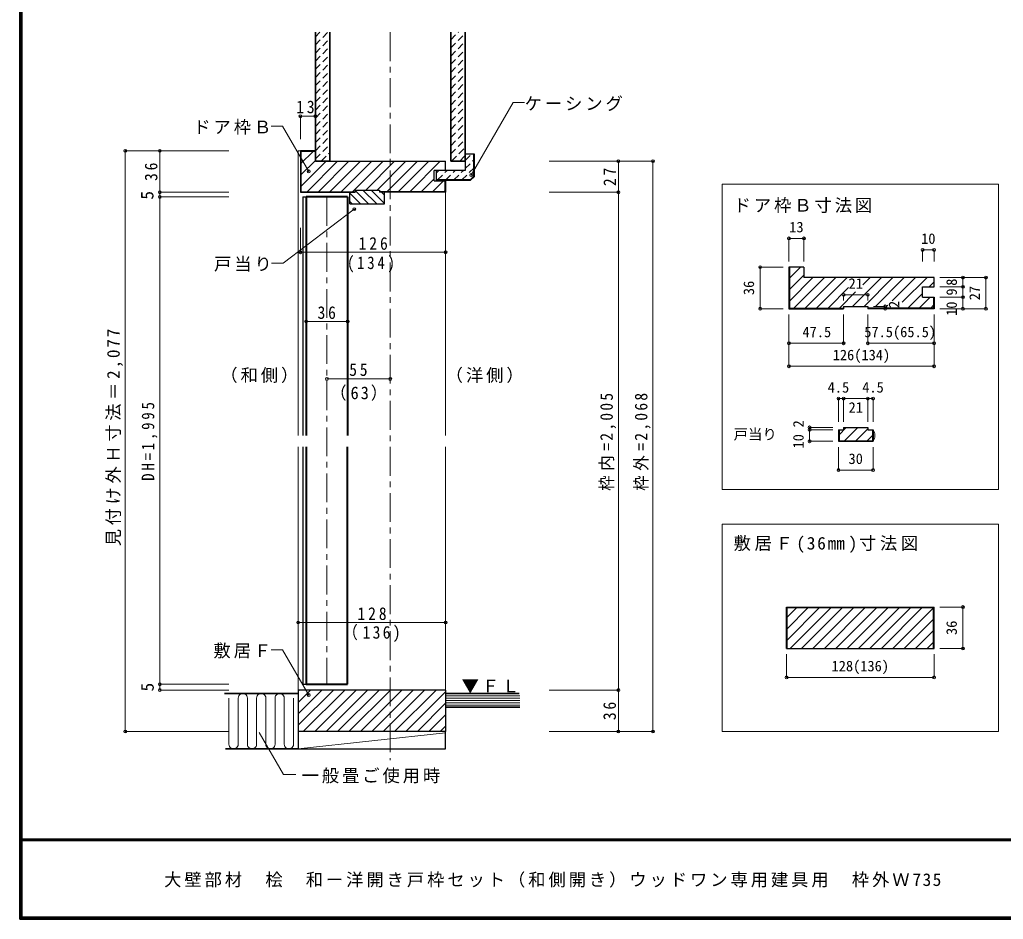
# Model space of a CAD drawing. Units: millimetres at full size, sheet at 1:5. Extents: x -981 to 969, y -733 to 681.
# Drawn here: x -981 to -128, y -716 to 65 of the extents above; entities that cross this region are included whole.
import ezdxf
from ezdxf.enums import TextEntityAlignment as Align

# ---------------------------------------------------------------- set-up
doc = ezdxf.new("R2010")
doc.units = ezdxf.units.MM
doc.header["$LTSCALE"] = 5
doc.header["$PDMODE"] = 32
doc.header["$PDSIZE"] = 2.5
doc.linetypes.add('CHAIN1', pattern=[8, 5, -1, 1, -1])
doc.linetypes.add('DASHED1', pattern=[1.8, 1.2, -0.6])
for name, color, linetype, lineweight in [('0-1_通り芯', 4, 'CHAIN1', 9), ('0-3_仕上げ', 7, 'Continuous', 18), ('0-4_枠', 3, 'Continuous', 25), ('0-5_ケーシング', 3, 'Continuous', 25), ('0-6_扉', 6, 'Continuous', 40), ('0-A_文字', 7, 'Continuous', 18), ('0-B_寸法', 7, 'Continuous', 9), ('0-C_ハッチ', 4, 'Continuous', 9), ('F-0_補助線', 6, 'Continuous', 40), ('F-1_枠', 6, 'Continuous', 40)]:
    doc.layers.add(name, color=color, linetype=linetype, lineweight=lineweight)
doc.layers.add('F-A_文字', color=7, linetype='Continuous')
doc.styles.add('ＭＳ ゴシック', font='')
doc.styles.get('ＭＳ ゴシック').set_extended_font_data('MS Gothic')

msp = doc.modelspace()

# ---------------------------------------------------------------- linework, layer by layer
at = {"layer": '0-1_通り芯'}
for p, q in [((-659.697, 54.039), (-659.697, -577.846)), ((-714.697, -88.919), (-714.697, -511.919))]:
    msp.add_line(p, q, dxfattribs=at)
at = {"layer": '0-3_仕上げ', "color": 2, "lineweight": 35}
for p, q in [((-724.697, 54.039), (-724.697, -57.919)), ((-712.197, 54.039), (-712.197, -57.919)), ((-607.197, 54.039), (-607.197, -57.919)), ((-594.697, 54.039), (-594.697, -57.919)), ((-724.697, 26.103), (-724.697, -57.919)), ((-712.197, 26.103), (-712.197, -57.919)), ((-712.197, -57.919), (-724.697, -57.919)), ((-594.697, -57.919), (-607.197, -57.919)), ((-739.697, -519.919), (-803.615, -519.919)), ((-740.697, -519.919), (-797.507, -519.919)), ((-611.697, -519.919), (-547.791, -519.919)), ((-611.697, -531.919), (-547.27, -531.919)), ((-739.697, -567.919), (-802.588, -567.919))]:
    msp.add_line(p, q, dxfattribs=at)
at = {"layer": '0-3_仕上げ'}
for p, q in [((-799.708, -523.919), (-799.708, -563.919)), ((-791.708, -564.029), (-791.708, -523.919)), ((-783.708, -523.919), (-783.708, -563.919)), ((-775.708, -564.029), (-775.708, -523.919)), ((-767.708, -523.919), (-767.708, -563.919)), ((-759.708, -564.029), (-759.708, -523.919)), ((-751.708, -523.919), (-751.708, -563.919)), ((-743.708, -523.919), (-743.708, -563.919)), ((-611.697, -521.919), (-547.27, -521.919)), ((-611.697, -523.919), (-547.27, -523.919)), ((-611.697, -525.919), (-547.27, -525.919)), ((-611.697, -527.919), (-547.27, -527.919)), ((-611.697, -529.919), (-547.27, -529.919)), ((-739.697, -567.919), (-611.697, -554.009))]:
    msp.add_line(p, q, dxfattribs=at)
at = {"layer": '0-3_仕上げ', "color": 3, "lineweight": 25}
msp.add_lwpolyline([(-611.697, -552.919), (-739.697, -552.919), (-739.697, -567.919), (-611.697, -567.919)], close=True, dxfattribs=at)
at = {"layer": '0-3_仕上げ'}
for centre, start, end in [((-787.708, -523.895), 359.65318, 180.3468), ((-771.708, -523.895), 359.65318, 180.3468), ((-755.708, -523.895), 359.65318, 180.3468), ((-795.708, -563.975), 179.20062, 0.79936), ((-779.708, -563.975), 179.20062, 0.79936), ((-763.708, -563.975), 179.20062, 0.79936), ((-747.708, -563.975), 179.20062, 0.79936)]:
    msp.add_arc(centre, 4, start, end, dxfattribs=at)
at = {"layer": '0-4_枠', "color": 4, "lineweight": 9}
for p, q in [((-739.697, -48.919), (-739.697, -295.919)), ((-739.697, -48.919), (-737.697, -48.919)), ((-611.697, -295.919), (-611.697, -84.919)), ((-739.697, -305.919), (-739.697, -516.919)), ((-611.697, -305.919), (-611.697, -516.919))]:
    msp.add_line(p, q, dxfattribs=at)
at = {"layer": '0-4_枠'}
for p, q in [((-724.697, -48.919), (-724.697, -57.919)), ((-724.697, -57.919), (-611.697, -57.919)), ((-611.697, -65.919), (-611.697, -57.919)), ((-621.697, -74.919), (-621.697, -65.919)), ((-611.697, -65.919), (-621.697, -65.919)), ((-621.697, -74.919), (-611.697, -74.919)), ((-612.197, -84.419), (-612.197, -74.919)), ((-611.697, -74.919), (-611.697, -84.919)), ((-737.197, -84.419), (-690.197, -84.419)), ((-694.697, -94.919), (-694.697, -84.919)), ((-690.197, -82.919), (-669.197, -82.919)), ((-690.197, -82.919), (-690.197, -84.919)), ((-669.197, -82.919), (-669.197, -84.919)), ((-612.197, -84.419), (-669.197, -84.419)), ((-664.697, -94.919), (-664.697, -84.919)), ((-694.697, -94.919), (-664.697, -94.919)), ((-313.197, -149.919), (-313.197, -185.419)), ((-300.697, -149.919), (-300.697, -151.508)), ((-300.697, -151.508), (-300.697, -158.919)), ((-187.697, -166.919), (-187.697, -158.919)), ((-197.697, -166.919), (-187.697, -166.919)), ((-197.697, -175.919), (-197.697, -166.919)), ((-197.697, -175.919), (-187.697, -175.919)), ((-188.197, -175.919), (-188.197, -185.419)), ((-187.697, -175.919), (-187.697, -185.919)), ((-313.697, -185.919), (-266.197, -185.919)), ((-313.197, -185.419), (-266.197, -185.419)), ((-266.197, -183.919), (-245.197, -183.919)), ((-266.197, -183.919), (-266.197, -185.919)), ((-245.197, -183.919), (-245.197, -185.919)), ((-188.197, -185.419), (-245.197, -185.419)), ((-187.697, -185.919), (-245.197, -185.919)), ((-266.197, -289), (-245.197, -289)), ((-266.197, -289), (-266.197, -291)), ((-245.197, -289), (-245.197, -291)), ((-270.697, -291), (-266.197, -291)), ((-270.697, -291), (-270.697, -301)), ((-270.197, -291), (-270.197, -300.5)), ((-245.197, -291), (-240.697, -291)), ((-241.197, -291), (-241.197, -300.5)), ((-240.697, -291), (-240.697, -301)), ((-270.697, -301), (-240.697, -301)), ((-270.197, -300.5), (-241.197, -300.5)), ((-315.697, -480.919), (-315.697, -444.919)), ((-315.697, -444.919), (-187.697, -444.919)), ((-315.197, -480.919), (-315.197, -445.419)), ((-315.197, -445.419), (-188.197, -445.419)), ((-188.197, -480.919), (-188.197, -445.419)), ((-187.697, -480.919), (-187.697, -444.919)), ((-315.697, -480.919), (-187.697, -480.919)), ((-739.697, -516.919), (-739.697, -552.919)), ((-611.697, -516.919), (-739.697, -516.919)), ((-611.697, -516.919), (-611.697, -552.919)), ((-611.697, -552.919), (-739.697, -552.919))]:
    msp.add_line(p, q, dxfattribs=at)
for points in [[(-724.697, -48.919), (-737.697, -48.919), (-737.697, -84.919)], [(-724.697, -49.419), (-737.197, -49.419), (-737.197, -84.419)], [(-737.697, -84.919), (-694.697, -84.919), (-690.197, -84.919)], [(-611.697, -84.919), (-664.697, -84.919), (-669.197, -84.919)], [(-300.697, -149.919), (-313.697, -149.919), (-313.697, -185.919)], [(-187.697, -158.919), (-243.133, -158.919), (-300.697, -158.919)]]:
    msp.add_lwpolyline(points, dxfattribs=at)
at = {"layer": '0-4_枠', "color": 7, "lineweight": 18}
msp.add_arc((-247.269, -296), 8.258, 322.73761, 37.26239, dxfattribs=at)
at = {"layer": '0-5_ケーシング'}
for p, q in [((-586.697, -51.719), (-594.697, -51.719)), ((-594.697, -51.719), (-594.697, -65.919)), ((-587.197, -70.976), (-587.197, -51.719)), ((-586.697, -71.184), (-586.697, -51.719)), ((-594.697, -65.919), (-619.697, -65.919)), ((-590.439, -74.219), (-619.697, -74.219)), ((-587.197, -70.976), (-590.439, -74.219)), ((-586.697, -71.184), (-590.232, -74.719))]:
    msp.add_line(p, q, dxfattribs=at)
msp.add_lwpolyline([(-590.232, -74.719), (-619.697, -74.719), (-619.697, -65.919)], dxfattribs=at)
at = {"layer": '0-6_扉', "color": 3, "lineweight": 25}
for p, q in [((-735.697, -88.919), (-735.697, -295.919)), ((-735.697, -88.919), (-732.697, -88.919)), ((-735.697, -305.919), (-735.697, -511.919)), ((-735.697, -511.919), (-732.697, -511.919))]:
    msp.add_line(p, q, dxfattribs=at)
at = {"layer": '0-6_扉'}
for p, q in [((-696.697, -88.919), (-732.697, -88.919)), ((-732.697, -88.919), (-732.697, -295.919)), ((-696.697, -88.919), (-696.697, -295.919)), ((-732.697, -305.919), (-732.697, -511.919)), ((-696.697, -511.919), (-696.697, -305.919)), ((-732.697, -511.919), (-696.697, -511.919))]:
    msp.add_line(p, q, dxfattribs=at)
at = {"layer": '0-A_文字'}
for p, q in [((-589.461, -69.934), (-553.076, -6.913)), ((-553.076, -6.913), (-543.076, -6.913)), ((-753.171, -27.437), (-763.171, -27.437)), ((-730.477, -66.746), (-753.171, -27.437)), ((-690.951, -99.592), (-752.671, -146.313)), ((-752.671, -146.313), (-762.671, -146.313)), ((-371.697, -342.919), (-131.697, -342.919)), ((-371.697, -552.919), (-371.697, -372.919)), ((-753.171, -481.979), (-763.171, -481.979)), ((-730.477, -521.287), (-753.171, -481.979)), ((-773.51, -553.712), (-752.457, -590.177)), ((-131.697, -552.919), (-371.697, -552.919)), ((-752.457, -590.177), (-741.797, -590.177))]:
    msp.add_line(p, q, dxfattribs=at)
for points in [[(-131.697, -342.919), (-131.697, -77.919), (-371.697, -77.919), (-371.697, -342.919)], [(-371.697, -372.919), (-131.697, -372.919), (-131.697, -552.919)]]:
    msp.add_lwpolyline(points, dxfattribs=at)
for p in [(-730.477, -66.746), (-589.461, -69.934), (-690.951, -99.592), (-730.477, -521.287)]:
    msp.add_point(p, dxfattribs=at)
at = {"layer": '0-B_寸法', "color": 4}
for p, q in [((-724.697, -18.919), (-737.697, -18.919)), ((-737.697, -18.919), (-737.697, -38.919)), ((-724.697, -18.919), (-724.697, -38.919)), ((-799.697, -48.919), (-889.697, -48.919)), ((-889.697, -48.919), (-889.697, -552.919)), ((-859.697, -48.919), (-859.697, -516.919)), ((-521.697, -57.919), (-431.697, -57.919)), ((-461.697, -57.919), (-461.697, -552.919)), ((-431.697, -531.919), (-431.697, -57.919)), ((-799.697, -84.919), (-859.697, -84.919)), ((-664.697, -87.514), (-667.292, -84.919)), ((-521.697, -84.919), (-461.697, -84.919)), ((-799.697, -88.919), (-859.697, -88.919)), ((-737.697, -115.809), (-737.697, -136.96)), ((-611.697, -115.809), (-611.697, -136.96)), ((-313.697, -124.919), (-300.697, -124.919)), ((-313.697, -124.919), (-313.697, -144.919)), ((-300.697, -124.919), (-300.697, -144.919)), ((-197.697, -134.919), (-187.697, -134.919)), ((-197.697, -134.919), (-197.697, -144.919)), ((-187.697, -134.919), (-187.697, -144.919)), ((-737.697, -136.96), (-611.697, -136.96)), ((-338.697, -149.919), (-338.697, -185.919)), ((-338.697, -149.919), (-318.697, -149.919)), ((-162.697, -158.919), (-182.697, -158.919)), ((-162.697, -158.919), (-162.697, -166.919)), ((-142.697, -158.919), (-162.697, -158.919)), ((-142.697, -158.919), (-142.697, -185.919)), ((-162.697, -166.919), (-182.697, -166.919)), ((-162.697, -166.919), (-162.697, -175.919)), ((-266.197, -173.919), (-245.197, -173.919)), ((-266.197, -173.919), (-266.197, -178.919)), ((-245.197, -173.919), (-245.197, -178.919)), ((-162.697, -175.919), (-182.697, -175.919)), ((-162.697, -175.919), (-162.697, -185.919)), ((-338.697, -185.919), (-318.697, -185.919)), ((-230.197, -183.919), (-240.197, -183.919)), ((-230.197, -185.919), (-240.197, -185.919)), ((-230.197, -183.919), (-230.197, -185.919)), ((-162.697, -185.919), (-182.697, -185.919)), ((-142.697, -185.919), (-162.697, -185.919)), ((-313.697, -235.919), (-313.697, -190.919)), ((-266.197, -215.919), (-266.197, -190.919)), ((-245.197, -215.919), (-245.197, -190.919)), ((-187.697, -235.919), (-187.697, -190.919)), ((-696.697, -196.96), (-732.697, -196.96)), ((-313.697, -215.919), (-266.197, -215.919)), ((-245.197, -215.919), (-187.697, -215.919)), ((-313.697, -235.919), (-187.697, -235.919)), ((-714.697, -246.96), (-659.697, -246.96)), ((-270.697, -264), (-266.197, -264)), ((-270.697, -264), (-270.697, -284)), ((-266.197, -264), (-266.197, -284)), ((-266.197, -264), (-245.197, -264)), ((-245.197, -264), (-245.197, -284)), ((-245.197, -264), (-240.697, -264)), ((-240.697, -264), (-240.697, -284)), ((-295.697, -289), (-295.697, -291)), ((-295.697, -289), (-275.697, -289)), ((-295.697, -291), (-275.697, -291)), ((-295.697, -291), (-295.697, -301)), ((-295.697, -301), (-275.697, -301)), ((-270.697, -326), (-270.697, -306)), ((-240.697, -326), (-240.697, -306)), ((-270.697, -326), (-240.697, -326)), ((-739.697, -458.26), (-739.697, -434.74)), ((-611.697, -458.26), (-611.697, -434.74)), ((-162.697, -444.919), (-182.697, -444.919)), ((-162.697, -444.919), (-162.697, -480.919)), ((-739.697, -458.26), (-611.697, -458.26)), ((-315.697, -505.919), (-315.697, -485.919)), ((-187.697, -505.919), (-187.697, -485.919)), ((-162.697, -480.919), (-182.697, -480.919)), ((-799.697, -511.919), (-859.697, -511.919)), ((-315.697, -505.919), (-187.697, -505.919)), ((-799.697, -516.919), (-859.697, -516.919)), ((-521.697, -516.919), (-461.697, -516.919)), ((-431.697, -531.919), (-431.697, -552.919)), ((-799.697, -552.919), (-889.697, -552.919)), ((-521.697, -552.919), (-431.697, -552.919))]:
    msp.add_line(p, q, dxfattribs=at)
at = {"layer": '0-B_寸法'}
for p in [(-737.697, -18.919), (-724.697, -18.919), (-889.697, -48.919), (-859.697, -48.919), (-461.697, -57.919), (-431.697, -57.919), (-859.697, -84.919), (-461.697, -84.919), (-859.697, -88.919), (-313.697, -124.919), (-300.697, -124.919), (-737.697, -136.96), (-611.697, -136.96), (-197.697, -134.919), (-187.697, -134.919), (-338.697, -149.919), (-162.697, -158.919), (-142.697, -158.919), (-162.697, -166.919), (-266.197, -173.919), (-245.197, -173.919), (-162.697, -175.919), (-338.697, -185.919), (-230.197, -183.919), (-230.197, -185.919), (-162.697, -185.919), (-142.697, -185.919), (-732.697, -196.96), (-696.697, -196.96), (-313.697, -215.919), (-266.197, -215.919), (-245.197, -215.919), (-187.697, -215.919), (-313.697, -235.919), (-187.697, -235.919), (-714.697, -246.96), (-659.697, -246.96), (-270.697, -264), (-266.197, -264), (-245.197, -264), (-240.697, -264), (-295.697, -289), (-295.697, -291), (-295.697, -301), (-270.697, -326), (-240.697, -326), (-162.697, -444.919), (-739.697, -458.26), (-611.697, -458.26), (-162.697, -480.919), (-859.697, -511.919), (-315.697, -505.919), (-187.697, -505.919), (-859.697, -516.919), (-461.697, -516.919), (-889.697, -552.919), (-461.697, -552.919), (-431.697, -552.919), (-431.697, -552.919)]:
    msp.add_point(p, dxfattribs=at)
at = {"layer": '0-C_ハッチ', "linetype": 'DASHED1'}
for p, q in [((-724.697, 43.05), (-713.707, 54.039)), ((-724.697, 50.121), (-720.778, 54.039)), ((-607.197, 47.412), (-600.57, 54.039)), ((-607.197, 40.341), (-594.697, 52.841)), ((-724.697, 35.979), (-712.197, 48.478)), ((-607.197, 33.27), (-594.697, 45.77)), ((-724.697, 28.908), (-712.197, 41.407)), ((-724.697, 21.836), (-712.197, 34.336)), ((-607.197, 26.199), (-594.697, 38.699)), ((-724.697, 14.765), (-712.197, 27.265)), ((-607.197, 19.128), (-594.697, 31.628)), ((-724.697, 7.694), (-712.197, 20.194)), ((-607.197, 12.057), (-594.697, 24.557)), ((-607.197, 4.986), (-594.697, 17.486)), ((-724.697, 0.623), (-712.197, 13.123)), ((-607.197, -2.085), (-594.697, 10.415)), ((-724.697, -6.448), (-712.197, 6.052)), ((-607.197, -9.156), (-594.697, 3.344)), ((-724.697, -13.519), (-712.197, -1.019)), ((-724.697, -20.59), (-712.197, -8.09)), ((-607.197, -16.227), (-594.697, -3.727)), ((-724.697, -27.661), (-712.197, -15.161)), ((-607.197, -23.298), (-594.697, -10.798)), ((-724.697, -34.732), (-712.197, -22.232)), ((-607.197, -30.369), (-594.697, -17.869)), ((-607.197, -37.44), (-594.697, -24.94)), ((-724.697, -41.803), (-712.197, -29.303)), ((-607.197, -44.511), (-594.697, -32.011)), ((-724.697, -48.874), (-712.197, -36.374)), ((-607.197, -51.583), (-594.697, -39.083)), ((-724.697, -55.945), (-712.197, -43.445)), ((-719.599, -57.919), (-712.197, -50.516)), ((-606.462, -57.919), (-594.697, -46.154)), ((-712.528, -57.919), (-712.197, -57.588)), ((-599.391, -57.919), (-594.697, -53.225)), ((-594.697, -57.296), (-589.12, -51.719)), ((-594.697, -64.367), (-587.197, -56.867)), ((-619.697, -68.154), (-617.462, -65.919)), ((-618.691, -74.219), (-610.391, -65.919)), ((-611.62, -74.219), (-603.32, -65.919)), ((-604.549, -74.219), (-596.249, -65.919)), ((-597.478, -74.219), (-587.197, -63.938))]:
    msp.add_line(p, q, dxfattribs=at)
at = {"layer": '0-C_ハッチ'}
for p, q in [((-737.197, -59.96), (-726.656, -49.419)), ((-737.197, -50.061), (-736.555, -49.419)), ((-737.197, -69.86), (-724.697, -57.36)), ((-737.197, -79.759), (-715.357, -57.919)), ((-731.957, -84.419), (-705.457, -57.919)), ((-722.058, -84.419), (-695.558, -57.919)), ((-712.158, -84.419), (-685.658, -57.919)), ((-702.259, -84.419), (-675.759, -57.919)), ((-692.359, -84.419), (-665.859, -57.919)), ((-680.96, -82.919), (-655.96, -57.919)), ((-671.06, -82.919), (-646.06, -57.919)), ((-662.661, -84.419), (-636.161, -57.919)), ((-652.761, -84.419), (-626.261, -57.919)), ((-642.862, -84.419), (-616.362, -57.919)), ((-632.962, -84.419), (-621.697, -73.154)), ((-623.063, -84.419), (-613.563, -74.919)), ((-678.505, -94.919), (-690.197, -83.227)), ((-671.434, -94.919), (-683.434, -82.919)), ((-664.697, -94.585), (-676.363, -82.919)), ((-613.163, -84.419), (-612.197, -83.453)), ((-685.576, -94.919), (-694.697, -85.798)), ((-692.647, -94.919), (-694.697, -92.869)), ((-313.197, -159.504), (-303.613, -149.919)), ((-313.197, -169.403), (-300.697, -156.903)), ((-313.197, -179.303), (-292.814, -158.919)), ((-309.414, -185.419), (-282.914, -158.919)), ((-299.515, -185.419), (-273.015, -158.919)), ((-289.615, -185.419), (-263.115, -158.919)), ((-258.417, -183.919), (-233.417, -158.919)), ((-253.365, -159.069), (-253.216, -158.919)), ((-249.506, -165.109), (-243.316, -158.919)), ((-248.517, -183.919), (-223.517, -158.919)), ((-238.618, -183.919), (-213.618, -158.919)), ((-223.973, -179.174), (-203.718, -158.919)), ((-215.297, -180.398), (-193.819, -158.919)), ((-279.716, -185.419), (-261.868, -167.572)), ((-191.919, -166.919), (-187.697, -162.697)), ((-269.816, -185.419), (-255.816, -171.419)), ((-197.697, -172.697), (-210.419, -185.419)), ((-191.02, -175.919), (-200.52, -185.419)), ((-230.218, -185.419), (-227.731, -182.932)), ((-190.62, -185.419), (-188.197, -182.996)), ((-270.197, -295.284), (-263.913, -289)), ((-265.513, -300.5), (-254.013, -289)), ((-255.614, -300.5), (-245.197, -290.083)), ((-245.714, -300.5), (-241.197, -295.983)), ((-315.197, -473.589), (-287.027, -445.419)), ((-315.197, -463.689), (-296.927, -445.419)), ((-315.197, -453.79), (-306.826, -445.419)), ((-312.628, -480.919), (-277.128, -445.419)), ((-302.728, -480.919), (-267.228, -445.419)), ((-292.829, -480.919), (-257.329, -445.419)), ((-282.929, -480.919), (-247.429, -445.419)), ((-273.03, -480.919), (-237.53, -445.419)), ((-263.13, -480.919), (-227.63, -445.419)), ((-253.231, -480.919), (-217.731, -445.419)), ((-243.331, -480.919), (-207.831, -445.419)), ((-233.432, -480.919), (-197.932, -445.419)), ((-223.532, -480.919), (-188.197, -445.584)), ((-213.633, -480.919), (-188.197, -455.483)), ((-203.733, -480.919), (-188.197, -465.383)), ((-193.834, -480.919), (-188.197, -475.282)), ((-739.697, -547.535), (-709.081, -516.919)), ((-739.697, -537.636), (-718.98, -516.919)), ((-739.697, -527.736), (-728.88, -516.919)), ((-739.697, -517.837), (-738.779, -516.919)), ((-735.181, -552.919), (-699.181, -516.919)), ((-725.282, -552.919), (-689.282, -516.919)), ((-715.382, -552.919), (-679.382, -516.919)), ((-705.483, -552.919), (-669.483, -516.919)), ((-695.583, -552.919), (-659.583, -516.919)), ((-685.684, -552.919), (-649.684, -516.919)), ((-675.784, -552.919), (-639.784, -516.919)), ((-665.885, -552.919), (-629.885, -516.919)), ((-655.985, -552.919), (-619.985, -516.919)), ((-646.086, -552.919), (-611.697, -518.53)), ((-636.186, -552.919), (-611.697, -528.43)), ((-626.287, -552.919), (-611.697, -538.329)), ((-616.387, -552.919), (-611.697, -548.229))]:
    msp.add_line(p, q, dxfattribs=at)
at = {"layer": 'F-0_補助線'}
for p, q in [((-981.364, 680.724), (-981.364, -715.943)), ((-980.53, 680.724), (-980.53, -715.943)), ((-979.697, 680.724), (-979.697, -715.943))]:
    msp.add_line(p, q, dxfattribs=at)
at = {"layer": 'F-1_枠'}
for p, q in [((968.636, -646.776), (-981.363, -646.776)), ((968.636, -647.609), (-981.363, -647.609)), ((968.636, -714.276), (-981.363, -714.276)), ((968.636, -715.109), (-981.363, -715.109)), ((968.636, -715.943), (-981.363, -715.943))]:
    msp.add_line(p, q, dxfattribs=at)

# ---------------------------------------------------------------- texts
at = {"layer": '0-A_文字', "style": 'ＭＳ ゴシック'}
msp.add_text('戸当り', height=9.164, dxfattribs=at).set_placement((-361.697, -302.25), align=Align.BOTTOM_LEFT)
at = {"layer": '0-A_文字', "char_height": 11, "attachment_point": 7, "style": 'ＭＳ ゴシック'}
for s, insert in [('\\T1.17;ケーシング', (-543.076, -14.413)), ('\\T1.17;ドア枠Ｂ', (-830.671, -34.937)), ('\\T1.17;ドア枠Ｂ寸法図', (-361.697, -102.919)), ('\\T1.17;戸当り', (-812.671, -153.813)), ('\\T1.17;（和側）', (-807.197, -250.548)), ('\\T1.17;（洋側）', (-611.607, -250.548)), ('\\T1.21;敷居Ｆ(36㎜)寸法図', (-361.697, -397.919)), ('\\T1.17;敷居Ｆ', (-813.171, -489.479)), ('\\T1.17;▼ＦＬ', (-597.791, -519.919)), ('\\T1.17;一般畳ご使用時', (-736.676, -597.965))]:
    msp.add_mtext(s, dxfattribs=dict(at, insert=insert))
at = {"layer": '0-B_寸法', "style": 'ＭＳ ゴシック'}
for s, height, p in [('5', 11, (-861.947, -91.294)), ('8', 9.164, (-165.197, -166.044)), ('36', 9.164, (-341.197, -174.169)), ('9', 9.164, (-165.197, -174.544)), ('27', 9.164, (-145.197, -178.669)), ('2', 9.164, (-215.197, -185.375)), ('10', 9.164, (-165.197, -192.169)), ('2', 9.164, (-298.197, -289)), ('10', 9.164, (-298.197, -307.25)), ('36', 9.164, (-165.197, -469.169)), ('5', 11, (-861.697, -518.169))]:
    msp.add_text(s, height=height, rotation=90, dxfattribs=at).set_placement(p, align=Align.BOTTOM_LEFT)
for s, p in [('13', (-313.447, -122.419)), ('10', (-198.947, -132.419)), ('21', (-261.947, -171.419)), ('47.5', (-301.958, -213.419)), ('57.5(65.5)', (-248.322, -213.419)), ('126(134)', (-275.697, -233.419)), ('4.5', (-280.072, -261.5)), ('4.5', (-250.072, -261.5)), ('21', (-261.947, -279)), ('30', (-261.947, -323.5)), ('128(136)', (-276.697, -503.419))]:
    msp.add_text(s, height=9.164, dxfattribs=at).set_placement(p, align=Align.BOTTOM_LEFT)
at = {"layer": '0-B_寸法', "char_height": 11, "attachment_point": 7, "style": 'ＭＳ ゴシック'}
for s, insert in [('\\T1.36;\\W0.9;13', (-741.267, -16.419)), ('\\T1.38;\\W0.9;126', (-687.197, -134.96)), ('\\T1.38;\\W0.85;(134)', (-697.197, -154.46)), ('\\T1.36;\\W0.9;36', (-722.822, -194.96)), ('\\T1.36;\\W0.9;55', (-695.322, -244.46)), ('\\T1.24;\\W0.95;（63）', (-711.876, -265.913)), ('\\T1.38;\\W0.9;128', (-688.197, -456.26)), ('\\T1.3;\\W0.9;（136)', (-701.322, -475.26))]:
    msp.add_mtext(s, dxfattribs=dict(at, insert=insert))
at = {"layer": '0-B_寸法', "char_height": 11, "attachment_point": 7, "rotation": 90, "style": 'ＭＳ ゴシック'}
for s, insert in [('\\T1.36;\\W0.9;36', (-861.697, -75.044)), ('\\T1.36;\\W0.9;27', (-463.697, -79.544)), ('\\T1.21;見付け外Ｈ寸法＝2,077', (-891.697, -392.169)), ('\\T1.29;\\W0.9;枠内=2,005', (-463.697, -344.044)), ('\\T1.29;\\W0.9;枠外=2,068', (-433.697, -344.044)), ('\\T1.39;\\W0.85;DH=1,995', (-861.697, -335.294)), ('\\T1.36;\\W0.9;36', (-463.697, -543.044))]:
    msp.add_mtext(s, dxfattribs=dict(at, insert=insert))
at = {"layer": 'F-A_文字', "insert": (-855.955, -688.443), "char_height": 11, "attachment_point": 7, "style": 'ＭＳ ゴシック'}
msp.add_mtext('\\T1.17;大壁部材\u3000桧\u3000和ー洋開き戸枠セット（和側開き）ウッドワン専用建具用\u3000枠外Ｗ735', dxfattribs=at)

doc.saveas('drawing.dxf')
